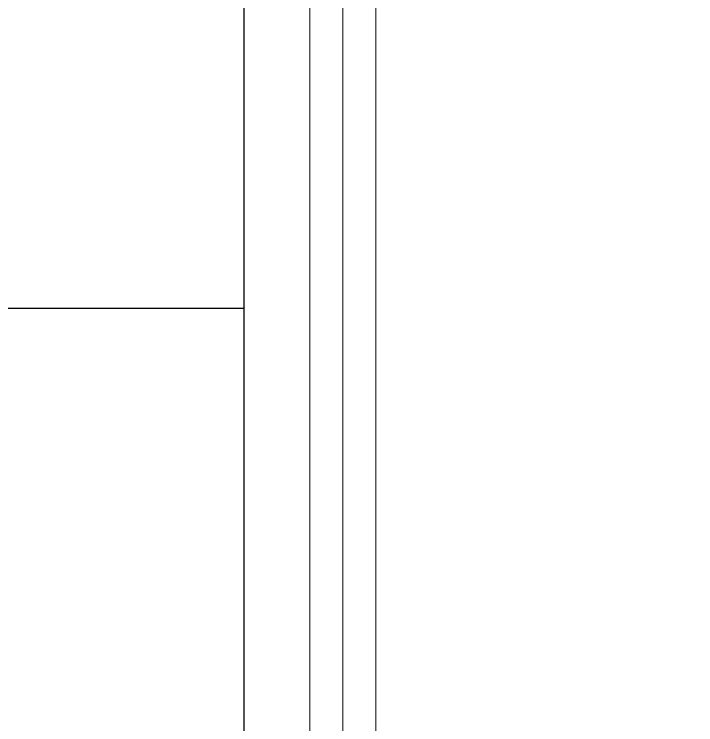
# Model space of a CAD drawing. Header units: inches. Extents: x -12418 to 57169, y -29325 to 19878.
# Drawn here: x 10224 to 10741, y -9316 to -8777 of the extents above; entities that cross this region are included whole.
import ezdxf

# ---------------------------------------------------------------- set-up
doc = ezdxf.new("R2010")
doc.units = ezdxf.units.IN
doc.header["$LTSCALE"] = 25
doc.header["$MEASUREMENT"] = 0
doc.layers.get('0').update_dxf_attribs({"color": 8})
for name, color, linetype, lineweight in [('00-Ground Floor$0$Aluminum', 251, 'Continuous', 5), ('00-Ground Floor$0$Walls', 251, 'Continuous', 5), ('00-Ground Floor$0$Wooden Joinery', 251, 'Continuous', 5)]:
    doc.layers.add(name, color=color, linetype=linetype, lineweight=lineweight)
doc.layers.add('00-Ground Floor$0$False Ceiling', color=251, linetype='Continuous')

# ---------------------------------------------------------------- blocks, each defined once
blk = doc.blocks.new('00-Ground Floor$0$A$C5DAD61B4')
at = {"layer": '00-Ground Floor$0$Wooden Joinery'}
blk.add_arc((80, 859.06), 859.99, 272.66603, 0, dxfattribs=at)
blk = doc.blocks.new('00-Ground Floor$0$A$C76ae8329')
at = {"layer": '00-Ground Floor$0$Aluminum'}
for p, q in [((202.14, 404.62), (1182.14, 404.62)), ((227.14, 404.62), (227.14, 304.62)), ((1157.14, 404.62), (1157.14, 304.62)), ((227.14, 354.62), (1157.14, 354.62)), ((277.14, 354.62), (277.14, 304.62)), ((1107.14, 354.62), (1107.14, 304.62)), ((1107.14, 329.62), (277.14, 329.62)), ((202.14, 304.62), (1182.14, 304.62))]:
    blk.add_line(p, q, dxfattribs=at)
at = {"layer": '00-Ground Floor$0$Walls'}
for p, q in [((202.14, 304.62), (202.14, 404.62)), ((202.14, 304.62), (202.14, 404.62)), ((202.14, 404.62), (202.14, 304.62)), ((1182.14, 304.62), (1182.14, 404.62)), ((1182.14, 304.62), (1182.14, 404.62)), ((1182.14, 404.62), (1182.14, 304.62))]:
    blk.add_line(p, q, dxfattribs=at)
blk = doc.blocks.new('00-Ground Floor$0$A$Ce9e1c4c3')
at = {"layer": '00-Ground Floor$0$False Ceiling', "color": 254, "linetype": 'Continuous'}
for p, q in [((-89602.07, -2747.43, 0), (-89602.07, -11267.43, 0)), ((-90802.07, -9000), (-89602.07, -9000))]:
    blk.add_line(p, q, dxfattribs=at)
blk = doc.blocks.new('00-Ground Floor')
at = {"rotation": 90}
blk.add_blockref('00-Ground Floor$0$A$C76ae8329', (10802.55, -9859.94, 0), dxfattribs=at)
at = {"layer": '00-Ground Floor$0$False Ceiling', "color": 254}
blk.add_blockref('00-Ground Floor$0$A$Ce9e1c4c3', (100000, 0), dxfattribs=at)
at = {"layer": '00-Ground Floor$0$Wooden Joinery', "xscale": -1, "rotation": 90}
blk.add_blockref('00-Ground Floor$0$A$C5DAD61B4', (11356.99, -8657.43, 0), dxfattribs=at)

msp = doc.modelspace()

# ---------------------------------------------------------------- block references
msp.add_blockref('00-Ground Floor', (0, 0))

doc.saveas('drawing.dxf')
